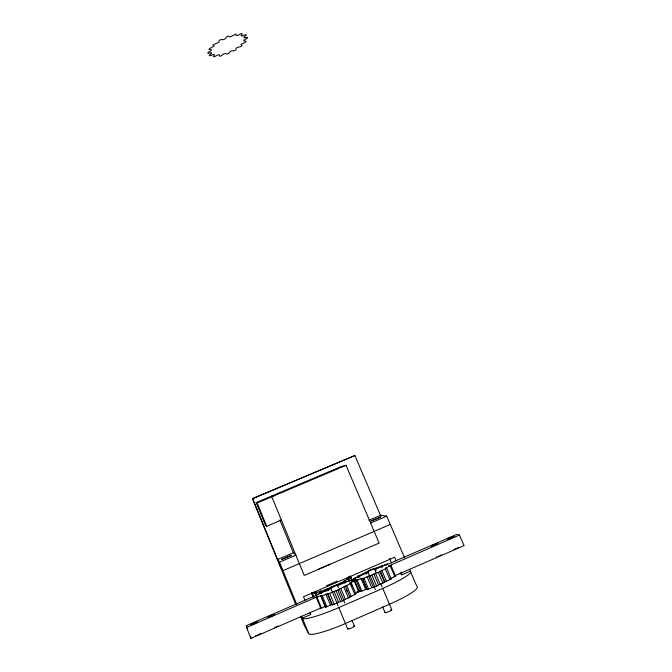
<?xml version="1.0" encoding="UTF-8"?>
<svg xmlns="http://www.w3.org/2000/svg" width="672" height="672" viewBox="0 0 672 672"><rect width="100%" height="100%" fill="white"/><g stroke="black" fill="none" stroke-linecap="round" stroke-linejoin="round"><path stroke-width="1.01" d="M332.094 591.427L330.498 587.572L333.942 586.572L337.168 584.716L338.386 587.622M330.506 587.597L337.134 584.699M369.306 575.266L367.685 571.41L370.801 569.671L374.329 568.596L375.976 572.443M321.535 593.468L320.922 590.982L315.042 593.242L316.226 596.098M349.692 580.49L348.902 578.6L346.744 579.104L350.759 576.82L352.338 580.574M362.376 578.231L366.929 589.042L360.73 591.427L356.202 580.625L362.376 578.231L367.004 589.604L376.538 586.018L391.213 579.02L386.476 567.563L391.012 565.454L395.581 576.19L391.045 578.323M362.435 578.752L378.286 572.376L386.618 568.21L385.518 568.151L386.476 567.563M312.984 596.753L311.64 592.704L313.572 597.383M320.888 595.678L325.366 606.514L320.72 608.244L316.252 597.425L320.888 595.678L321.922 595.417L321.031 596.324L325.534 607.211L326.407 606.27M355.009 593.611L359.226 591.486L354.715 580.734C343.963 583.758 363.502 576.702 350.893 580.826L353.01 579.508L341.334 583.019L337.176 585.06M321.031 596.324L327.356 593.704L331.876 604.598L332.531 604.909L342.342 600.936L355.916 593.989L351.38 583.145L349.742 583.346L354.715 580.734M327.356 593.704L327.995 593.981L337.789 589.999L351.38 583.145M373.75 568.764L387.458 564.043L386.324 564.925L456.473 534.492L459.48 535.046L464.108 545.622L394.615 575.862M356.202 580.625L357.63 579.533L352.464 581.196C362.662 575.366 343.409 584.699 355.648 578.348L353.363 578.894L358.831 576.223L357.857 576.139L358.655 578.046M315.042 593.242L316.638 592.124L311.867 593.636L313.421 597.408M345.055 583.288L344.266 581.389L343.426 581.246L348.902 578.6M316.252 597.425L317.394 596.728L246.548 627.48L250.916 638.4L320.897 607.95M351.666 580.02L350.104 576.29L347.466 577.727L350.759 576.82M311.867 593.636L314.605 592.15L311.438 593.006M357.857 576.139L374.354 568.613M344.266 581.389L329.759 588.151L320.746 591.562M325.534 607.211L331.876 604.598M246.548 627.48L246.347 625.666L315.386 595.711L319.326 593.872L320.107 593.351L318.612 593.51L319.696 592.872L324.601 590.789L324.517 590.31L333.581 586.127M459.48 535.046L388.584 566.042L391.012 565.454M399.445 573.46L402.083 574.736L410.315 571.15A35.7 4.662 -22.9 0 1 382.746 588.428L338.806 607.572A35.86 4.696 -23.2 0 1 302.383 618.139L310.758 614.494L309.994 612.629M319.855 593.376L331.296 588.412M337.016 585.925L347.508 581.381M353.573 578.743L368.634 572.208M374.279 569.764L387.458 564.043M390.298 524.446L282.946 570.662L280.829 567.428M279.485 562.22L295.865 555.181L293.37 552.728L277.628 559.49L279.485 562.22L296.831 604.573M368.878 520.304L380.73 515.214L386.736 516.13L404.594 557.802M370.616 523.06L386.736 516.13M271.79 496.793L304.223 575.442L379.142 543.094L346.038 465.318L341.645 466.368L256.175 502.589L265.339 524.966L266.692 526.277L281.366 520.019M295.638 604.304L252.42 498.691L354.892 455.54L380.948 516.466M252.42 498.691L354.892 455.54M256.175 502.589L257.149 502.992L346.038 465.318M361.309 590.428L356.958 591.914M357.328 592.024L359.226 591.486M368.642 571.334L367.71 571.46M393.952 576.559L395.581 576.19M349.616 576.282L350.104 576.29M271.807 495.961L273.412 496.104M390.088 578.92L391.213 579.02M409.5 569.243L416.842 586.379A35.784 5.216 -22.8 0 1 389.441 604.254L345.425 623.507A35.944 5.258 -23.2 0 1 308.717 633.62L304.366 625.624L300.796 616.896M396.186 560.935L394.615 557.256L303.475 596.778L305.012 600.508M400.907 571.973L402.083 574.736M389.491 558.306L391.474 562.96M390.314 565.958L394.892 576.71M385.358 568.89L389.962 579.718M381.268 565.942L382.074 567.84M381.738 570.2L386.324 581.011M380.327 570.906L384.913 581.725M379.915 571.612L384.518 582.473M378.286 572.376L382.889 583.237M375.278 568.596L376.085 570.503M380.831 583.918L382.049 586.79M382.746 588.428L391.768 609.756M375.472 573.166L380.05 584.002M373.825 573.88L378.412 584.724M371.944 575.14L376.538 586.018M370.213 575.845L374.808 586.723M374.153 586.757L375.362 589.63M382.637 606.858L385.064 612.595M368.651 575.996L373.22 586.832M365.988 572.099L366.794 573.997M367.046 576.61L371.616 587.437M363.997 578.206L368.575 589.067M361.057 578.642L365.602 589.445M359.108 575.467L359.906 577.374M357.344 580.331L361.88 591.142M354.976 579.516L355.723 581.288M354.917 579.575L355.664 581.347M354.253 581.154L358.772 591.931M350.616 577.097L351.8 579.919M350.49 582.826L351.994 586.421M350.314 583.783L354.858 594.636M348.138 579.121L349.322 581.96M346.534 585.253L351.07 596.098M344.425 580.658L345.223 582.557M345.274 585.925L349.986 597.307M346.231 589.453L347.038 591.368M343.913 587.16L348.474 598.072M340.729 588.185L345.265 599.071M339.142 588.916L343.686 599.81M343.594 600.13L344.803 603.019M352.019 620.34L354.421 626.111M337.789 589.999L342.342 600.936M336.059 590.747L340.612 601.692M333.976 591.158L338.512 602.062M332.321 591.83L338.092 605.867M338.806 607.572L347.693 628.967M328.096 588.832L328.894 590.747M329.658 593.351L334.194 604.288M326.81 588.899L327.6 590.806M327.995 593.981L332.531 604.909M325.282 589.47L326.071 591.377M325.895 594.208L330.406 605.094M320.922 590.982L321.703 592.889M322.358 595.921L326.869 606.824M319.704 591.352L320.494 593.25M316.067 592.99L316.856 594.896M317.041 597.307L321.518 608.143M312.295 593.67L313.858 597.45M279.846 519.918L293.37 552.728M257.149 502.992L266.692 526.277M301.594 616.199L308.717 633.62M252.739 498.784L280.946 567.605M246.347 625.666L247.783 629.261M366.929 589.042L367.004 589.604M250.664 636.434L250.916 638.4M261.106 633.284A3.688 0.47 -23.7 0 1 257.804 634.855M256.326 635.368A3.688 0.47 -23.7 0 1 255.688 635.519M277.998 625.943A3.671 0.47 -23.6 0 1 277.746 626.086M276.578 626.69A3.671 0.47 -23.6 0 1 274.403 627.623M458.455 547.336A3.612 0.454 -22.3 0 1 457.951 547.672M457.204 548.075A3.612 0.454 -22.3 0 1 455.129 548.99M454.146 549.36A3.612 0.454 -22.3 0 1 453.827 549.469M441.58 554.795A3.612 0.454 -22.4 0 1 439.95 555.61M438.732 556.13A3.612 0.454 -22.4 0 1 438.404 556.256M436.859 556.777A3.612 0.454 -22.4 0 1 436.38 556.895M353.8 626.044A3.654 0.571 -23.2 0 1 353.38 627.026A3.654 0.571 -23.2 0 1 348.97 628.9A3.654 0.571 -23.2 0 1 348.146 628.438M390.76 609.773A3.646 0.571 -22.8 0 1 391.087 610.462A3.646 0.571 -22.8 0 1 386.702 612.41A3.646 0.571 -22.8 0 1 385.342 612.184M330.086 564.186A21.84 2.05 -23.1 0 1 318.604 569.125M337.126 581.087A21.89 2.411 -23.1 0 1 326.508 585.698M247.372 37.38L247.346 38.119L244.054 40.11L243.734 40.916L246.086 41.227L245.44 42.143L240.929 44.554L242.046 45.637L240.895 46.586L237.468 47.401L236.174 48.275L235.897 49.955L234.41 50.795L231.68 50.812L230.16 51.526L228.556 53.55L226.943 54.172L225.313 53.39L223.784 53.844L221.071 55.919L219.576 56.23L219.274 54.768L217.963 54.894L214.536 56.708L213.368 56.658L214.46 54.726L213.562 54.491L209.916 55.784L209.252 55.373L211.596 53.248L211.26 52.702L207.925 53.248L207.892 52.534L211.159 50.543L211.436 49.745L208.95 49.451L209.546 48.535L214.116 46.074L212.873 44.965L218.912 42.252L219.131 40.488L220.668 39.606L223.524 39.623L225.095 38.884L226.75 36.733L228.421 36.095L230.101 36.96L236.048 34.012L236.292 35.591L237.619 35.482L241.156 33.6L242.315 33.684L241.114 35.725L241.979 35.986L245.666 34.692L246.271 35.137L243.827 37.321L244.112 37.901L247.372 37.38M454.062 536.55C445.981 541.54 444.889 538.625 454.062 536.55M437.741 543.631C429.61 548.654 428.618 545.681 437.741 543.631M291.388 555.341L281.753 559.448L291.388 555.341M380.57 517.079L370.994 521.077L380.57 517.079M252.689 624.271A3.679 0.428 -23.7 0 0 257.67 621.701A3.679 0.428 -23.7 0 0 252.538 623.524A3.679 0.428 -23.7 0 0 252.689 624.271M269.573 616.938A3.662 0.428 -23.5 0 0 274.495 614.401A3.662 0.428 -23.5 0 0 269.329 616.232A3.662 0.428 -23.5 0 0 269.573 616.938"/></g></svg>
